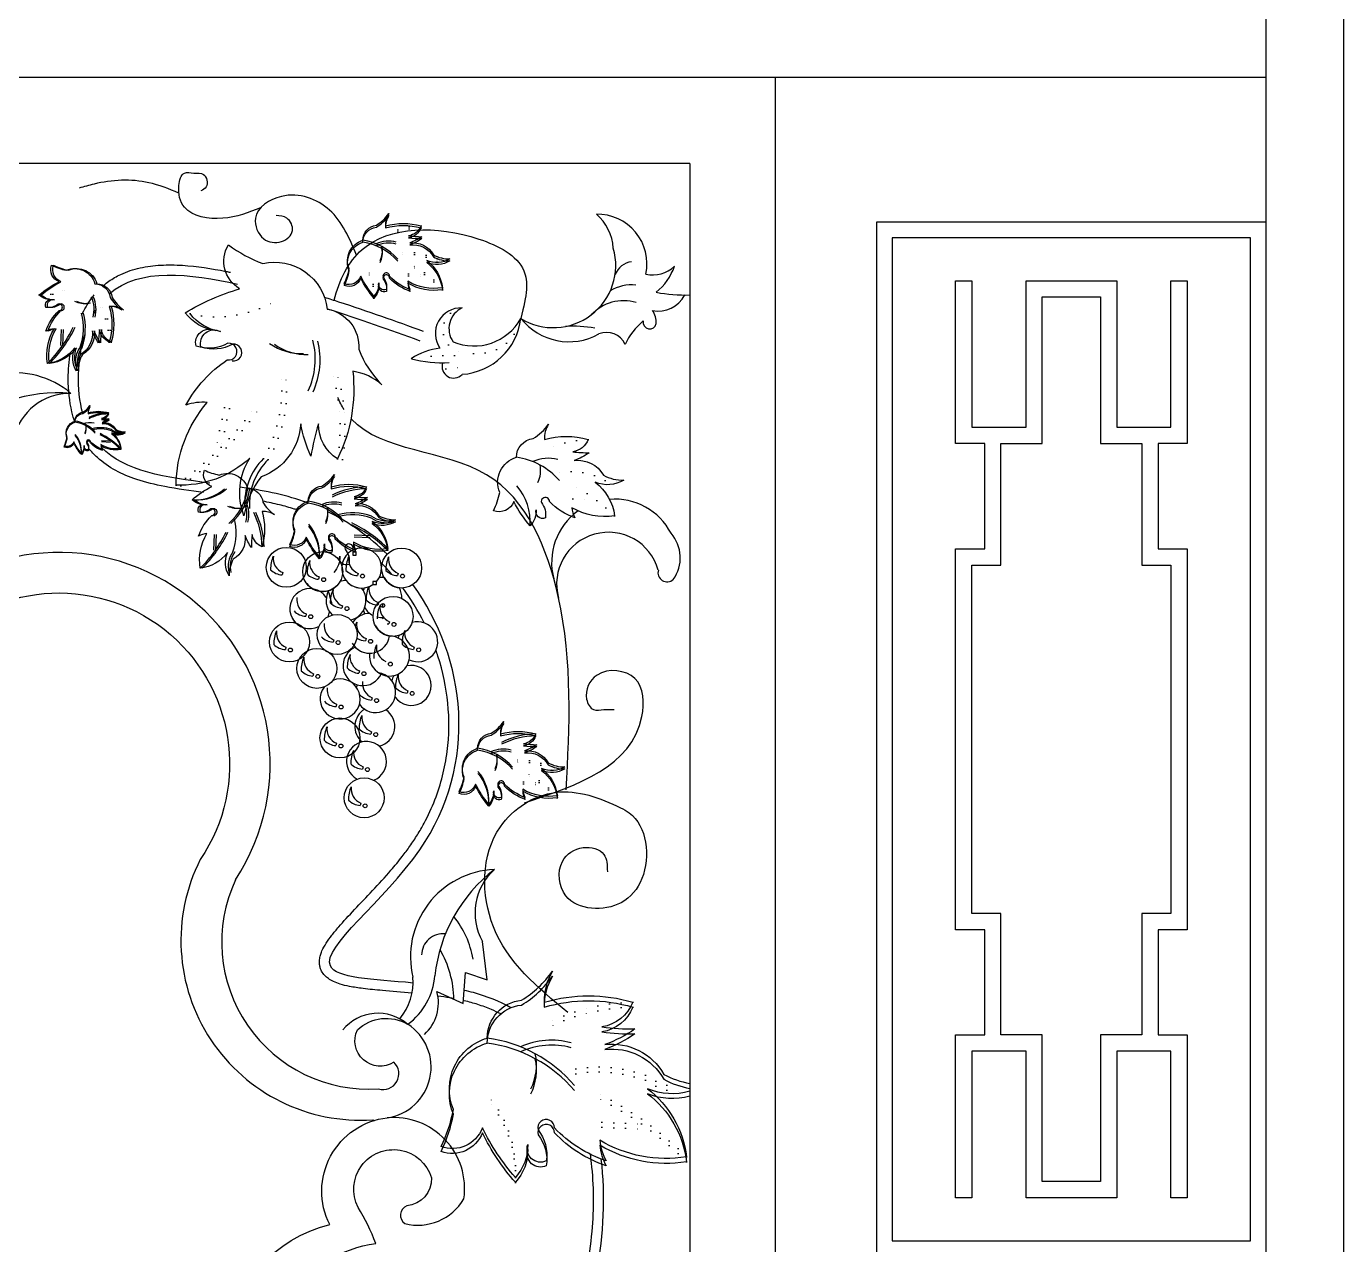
# Model space of a CAD drawing. Extents: x 4107 to 6907, y 781 to 4481.
# Drawn here: x 6058 to 6907, y 2748 to 3532 of the extents above; entities that cross this region are included whole.
import ezdxf

# ---------------------------------------------------------------- set-up
doc = ezdxf.new("R2010")
doc.units = 0
doc.header["$LTSCALE"] = 60
doc.header["$MEASUREMENT"] = 0
doc.linetypes.add('DOT2', pattern=[0.125, 0, -0.125])
for name, color, linetype in [('3', 3, 'CONTINUOUS'), ('4', 4, 'CONTINUOUS'), ('7', 7, 'CONTINUOUS')]:
    doc.layers.add(name, color=color, linetype=linetype)

msp = doc.modelspace()

# ---------------------------------------------------------------- hatches: boundary and pattern name
at = {"layer": '3'}
h = msp.add_hatch(dxfattribs=at)
h.set_pattern_fill('ANGLE', color=256, scale=1.305361, style=0)
h.set_pattern_definition([(180, (7716.121, 2757.573), (4e-15, 9.11795), [6.631235, -2.486713]), (90, (7716.121, 2757.573), (9.11795, -4e-15), [6.631235, -2.486713])])
h.paths.add_polyline_path([(6251.18, 3176.19, 1), (6248.68, 3176.19, 1)])
h = msp.add_hatch(dxfattribs=at)
h.set_pattern_fill('ANGLE', color=256, scale=1.305361, style=0)
h.set_pattern_definition([(180, (7741.15, 2759.867), (4e-15, 9.11795), [6.631235, -2.486713]), (90, (7741.15, 2759.867), (9.11795, -4e-15), [6.631235, -2.486713])])
h.paths.add_polyline_path([(6276.2, 3178.48, 1), (6273.7, 3178.48, 1)])
h = msp.add_hatch(dxfattribs=at)
h.set_pattern_fill('ANGLE', color=256, scale=1.305361, style=0)
h.set_pattern_definition([(180, (7766.895, 2759.867), (4e-15, 9.11795), [6.631235, -2.486713]), (90, (7766.895, 2759.867), (9.11795, -4e-15), [6.631235, -2.486713])])
h.paths.add_polyline_path([(6301.95, 3178.48, 1), (6299.45, 3178.48, 1)])
h = msp.add_hatch(dxfattribs=at)
h.set_pattern_fill('ANGLE', color=256, scale=1.305361, style=0)
h.set_pattern_definition([(180, (7731.119, 2738.926), (4e-15, 9.11795), [6.631235, -2.486713]), (90, (7731.119, 2738.926), (9.11795, -4e-15), [6.631235, -2.486713])])
h.paths.add_polyline_path([(6266.17, 3157.54, 1), (6263.67, 3157.54, 1)])
h = msp.add_hatch(dxfattribs=at)
h.set_pattern_fill('ANGLE', color=256, scale=1.305361, style=0)
h.set_pattern_definition([(180, (7754.172, 2740.92), (4e-15, 9.11795), [6.631235, -2.486713]), (90, (7754.172, 2740.92), (9.11795, -4e-15), [6.631235, -2.486713])])
h.paths.add_polyline_path([(6289.23, 3159.53, 1), (6286.73, 3159.53, 1)])
h = msp.add_hatch(dxfattribs=at)
h.set_pattern_fill('ANGLE', color=256, scale=1.305361, style=0)
h.set_pattern_definition([(180, (7707.795, 2733.724), (4e-15, 9.11795), [6.631235, -2.486713]), (90, (7707.795, 2733.724), (9.11795, -4e-15), [6.631235, -2.486713])])
h.paths.add_polyline_path([(6242.85, 3152.34, 1), (6240.35, 3152.34, 1)])
h = msp.add_hatch(dxfattribs=at)
h.set_pattern_fill('ANGLE', color=256, scale=1.305361, style=0)
h.set_pattern_definition([(180, (7761.378, 2728.7465), (4e-15, 9.11795), [6.631235, -2.486713]), (90, (7761.378, 2728.7465), (9.11795, -4e-15), [6.631235, -2.486713])])
h.paths.add_polyline_path([(6296.43, 3147.36, 1), (6293.93, 3147.36, 1)])
h = msp.add_hatch(dxfattribs=at)
h.set_pattern_fill('ANGLE', color=256, scale=1.305361, style=0)
h.set_pattern_definition([(180, (7694.716, 2712.258), (4e-15, 9.11795), [6.631235, -2.486713]), (90, (7694.716, 2712.258), (9.11795, -4e-15), [6.631235, -2.486713])])
h.paths.add_polyline_path([(6229.77, 3130.87, 1), (6227.27, 3130.87, 1)])
h = msp.add_hatch(dxfattribs=at)
h.set_pattern_fill('ANGLE', color=256, scale=1.305361, style=0)
h.set_pattern_definition([(180, (7725.41, 2717.062), (4e-15, 9.11795), [6.631235, -2.486713]), (90, (7725.41, 2717.062), (9.11795, -4e-15), [6.631235, -2.486713])])
h.paths.add_polyline_path([(6260.46, 3135.68, 1), (6257.96, 3135.68, 1)])
h = msp.add_hatch(dxfattribs=at)
h.set_pattern_fill('ANGLE', color=256, scale=1.305361, style=0)
h.set_pattern_definition([(180, (7746.331, 2717.837), (4e-15, 9.11795), [6.631235, -2.486713]), (90, (7746.331, 2717.837), (9.11795, -4e-15), [6.631235, -2.486713])])
h.paths.add_polyline_path([(6281.39, 3136.45, 1), (6278.89, 3136.45, 1)])
h = msp.add_hatch(dxfattribs=at)
h.set_pattern_fill('ANGLE', color=256, scale=1.305361, style=0)
h.set_pattern_definition([(180, (7777.292, 2712.409), (4e-15, 9.11795), [6.631235, -2.486713]), (90, (7777.292, 2712.409), (9.11795, -4e-15), [6.631235, -2.486713])])
h.paths.add_polyline_path([(6312.35, 3131.02, 1), (6309.85, 3131.02, 1)])
h = msp.add_hatch(dxfattribs=at)
h.set_pattern_fill('ANGLE', color=256, scale=1.305361, style=0)
h.set_pattern_definition([(180, (7759.083, 2703.2065), (4e-15, 9.11795), [6.631235, -2.486713]), (90, (7759.083, 2703.2065), (9.11795, -4e-15), [6.631235, -2.486713])])
h.paths.add_polyline_path([(6294.14, 3121.82, 1), (6291.64, 3121.82, 1)])
h = msp.add_hatch(dxfattribs=at)
h.set_pattern_fill('ANGLE', color=256, scale=1.305361, style=0)
h.set_pattern_definition([(180, (7712.353, 2695.263), (4e-15, 9.11795), [6.631235, -2.486713]), (90, (7712.353, 2695.263), (9.11795, -4e-15), [6.631235, -2.486713])])
h.paths.add_polyline_path([(6247.41, 3113.88, 1), (6244.91, 3113.88, 1)])
h = msp.add_hatch(dxfattribs=at)
h.set_pattern_fill('ANGLE', color=256, scale=1.305361, style=0)
h.set_pattern_definition([(180, (7742.06, 2697.061), (4e-15, 9.11795), [6.631235, -2.486713]), (90, (7742.06, 2697.061), (9.11795, -4e-15), [6.631235, -2.486713])])
h.paths.add_polyline_path([(6277.12, 3115.67, 1), (6274.61, 3115.67, 1)])
h = msp.add_hatch(dxfattribs=at)
h.set_pattern_fill('ANGLE', color=256, scale=1.305361, style=0)
h.set_pattern_definition([(180, (7750.184, 2679.707), (4e-15, 9.11795), [6.631235, -2.486713]), (90, (7750.184, 2679.707), (9.11795, -4e-15), [6.631235, -2.486713])])
h.paths.add_polyline_path([(6285.24, 3098.32, 1), (6282.74, 3098.32, 1)])
h = msp.add_hatch(dxfattribs=at)
h.set_pattern_fill('ANGLE', color=256, scale=1.305361, style=0)
h.set_pattern_definition([(180, (7773.099, 2684.312), (4e-15, 9.11795), [6.631235, -2.486713]), (90, (7773.099, 2684.312), (9.11795, -4e-15), [6.631235, -2.486713])])
h.paths.add_polyline_path([(6308.15, 3102.93, 1), (6305.65, 3102.93, 1)])
h = msp.add_hatch(dxfattribs=at)
h.set_pattern_fill('ANGLE', color=256, scale=1.305361, style=0)
h.set_pattern_definition([(180, (7727.335, 2675.5815), (4e-15, 9.11795), [6.631235, -2.486713]), (90, (7727.335, 2675.5815), (9.11795, -4e-15), [6.631235, -2.486713])])
h.paths.add_polyline_path([(6262.39, 3094.19, 1), (6259.89, 3094.19, 1)])
h = msp.add_hatch(dxfattribs=at)
h.set_pattern_fill('ANGLE', color=256, scale=1.305361, style=0)
h.set_pattern_definition([(180, (7749.662, 2657.849), (4e-15, 9.11795), [6.631235, -2.486713]), (90, (7749.662, 2657.849), (9.11795, -4e-15), [6.631235, -2.486713])])
h.paths.add_polyline_path([(6284.72, 3076.46, 1), (6282.22, 3076.46, 1)])
h = msp.add_hatch(dxfattribs=at)
h.set_pattern_fill('ANGLE', color=256, scale=1.305361, style=0)
h.set_pattern_definition([(180, (7727.223, 2650.49), (4e-15, 9.11795), [6.631235, -2.486713]), (90, (7727.223, 2650.49), (9.11795, -4e-15), [6.631235, -2.486713])])
h.paths.add_polyline_path([(6262.28, 3069.1, 1), (6259.78, 3069.1, 1)])
h = msp.add_hatch(dxfattribs=at)
h.set_pattern_fill('ANGLE', color=256, scale=1.305361, style=0)
h.set_pattern_definition([(180, (7744.305, 2635.32), (4e-15, 9.11795), [6.631235, -2.486713]), (90, (7744.305, 2635.32), (9.11795, -4e-15), [6.631235, -2.486713])])
h.paths.add_polyline_path([(6279.36, 3053.93, 1), (6276.86, 3053.93, 1)])
h = msp.add_hatch(dxfattribs=at)
h.set_pattern_fill('ANGLE', color=256, scale=1.305361, style=0)
h.set_pattern_definition([(180, (7742.818, 2611.954), (4e-15, 9.11795), [6.631235, -2.486713]), (90, (7742.818, 2611.954), (9.11795, -4e-15), [6.631235, -2.486713])])
h.paths.add_polyline_path([(6277.87, 3030.57, 1), (6275.37, 3030.57, 1)])

# ---------------------------------------------------------------- linework, layer by layer
at = {"layer": '3', "linetype": 'DOT2'}
for p, q in [((6304.63, 3372.94), (6314.75, 3372.5)), ((6304.63, 3371.67), (6314.75, 3371.23)), ((6186.17, 3286.93), (6180.75, 3262.18)), ((6189.3, 3286.39), (6183.88, 3261.63)), ((6410.39, 3228.24), (6422.87, 3227.7)), ((6378.58, 3045.93), (6388.71, 3045.49)), ((6378.58, 3044.66), (6388.71, 3044.22)), ((6429.09, 2826.89), (6454.41, 2825.79)), ((6429.09, 2823.71), (6454.41, 2822.61))]:
    msp.add_line(p, q, dxfattribs=at)
at = {"layer": '3'}
for p, q in [((6080.99, 3337.13), (6080.55, 3327)), ((6082.26, 3337.13), (6081.82, 3327)), ((6106.82, 3265.75), (6112.66, 3265.5)), ((6106.82, 3265.02), (6112.66, 3264.77)), ((6179.36, 3205.28), (6178.92, 3195.16)), ((6180.63, 3205.28), (6180.19, 3195.16)), ((6269.55, 3205.01), (6279.68, 3204.57)), ((6269.55, 3203.74), (6279.68, 3203.3)), ((6223.63, 3180.69), (6223.22, 3179.2)), ((6247.08, 3177.95), (6246.67, 3176.46)), ((6272.11, 3180.24), (6271.7, 3178.75)), ((6297.85, 3180.24), (6297.44, 3178.75)), ((6262.08, 3159.3), (6261.67, 3157.81)), ((6285.13, 3161.29), (6284.72, 3159.8)), ((6238.75, 3154.1), (6238.34, 3152.61)), ((6292.33, 3149.12), (6291.93, 3147.63)), ((6225.67, 3132.63), (6225.27, 3131.14)), ((6256.37, 3137.44), (6255.96, 3135.95)), ((6277.29, 3138.21), (6276.88, 3136.72)), ((6308.25, 3132.78), (6307.84, 3131.29)), ((6243.31, 3115.64), (6242.9, 3114.15)), ((6273.02, 3117.44), (6272.61, 3115.95)), ((6304.05, 3104.69), (6303.65, 3103.2)), ((6258.29, 3095.96), (6257.88, 3094.47)), ((6281.14, 3100.08), (6280.73, 3098.59)), ((6258.18, 3070.86), (6257.77, 3069.37)), ((6280.62, 3078.22), (6280.21, 3076.73)), ((6275.26, 3055.69), (6274.85, 3054.2)), ((6273.77, 3032.33), (6273.37, 3030.84)), ((6355.25, 2918.67), (6352.16, 2943.34)), ((6339.81, 2903.25), (6341.35, 2923.3)), ((6341.35, 2923.3), (6355.25, 2918.67)), ((6322.83, 2910.96), (6339.81, 2903.25))]:
    msp.add_line(p, q, dxfattribs=at)
for points in [[(6282.32, 3358.74, -0.062935), (6273.82, 3371.48, -0.413829), (6263.2, 3366.71, 0.069488), (6266.39, 3376.26, -0.446434), (6275.1, 3394.61, -0.384165), (6283.92, 3404.39, 0.105553), (6291.89, 3411.82, 0.150517), (6289.76, 3403.86, -0.143109), (6312.61, 3403.86, -0.263895), (6304.64, 3397.49, 0.03396), (6313.14, 3396.96, -0.062821), (6305.36, 3392.95, -0.303058), (6320.58, 3385.28, 0.130881), (6331.2, 3382.63, -0.237341), (6316.33, 3381.57, -0.201616), (6326.42, 3364.05, -0.176966), (6304.11, 3368.3, 0.109857), (6305.7, 3362.99, -0.120189), (6292.42, 3371.48)], [(6282.32, 3357.47, -0.062935), (6273.82, 3370.21, -0.413829), (6263.2, 3365.43, 0.069488), (6266.39, 3374.99, -0.446434), (6275.1, 3393.34, -0.384165), (6283.92, 3403.12, 0.105553), (6291.89, 3410.55, 0.150517), (6289.76, 3402.59, -0.143109), (6312.61, 3402.59, -0.263895), (6304.64, 3396.22, 0.03396), (6313.14, 3395.69, -0.062821), (6305.36, 3391.68, -0.303058), (6320.58, 3384.01, 0.130881), (6331.2, 3381.36, -0.237341), (6316.33, 3380.3, -0.201616), (6326.42, 3362.78, -0.176966), (6304.11, 3367.03, 0.109857), (6305.7, 3361.72, -0.120189), (6292.42, 3370.21)], [(6160.76, 3347.95, -0.062935), (6195.78, 3363.43, -0.413829), (6188.57, 3391.65, 0.069488), (6210.74, 3379.7, -0.446434), (6252.2, 3350.35, -0.384165), (6272.5, 3324.45, 0.105553), (6287.39, 3301.64, 0.150517), (6268.69, 3310.28, -0.143109), (6258.89, 3254.02, -0.263895), (6246.62, 3276.38, 0.03396), (6241.67, 3255.67, -0.062821), (6235.13, 3276.55, -0.303058), (6209.72, 3242.35, 0.130881), (6198.63, 3217.32, -0.237341), (6202.39, 3254.41, -0.201616), (6154.93, 3237.06, -0.176966), (6174.95, 3290.2, 0.109857), (6161.2, 3288.55, -0.120189), (6187.81, 3317.62)], [(6066.79, 3359.43, -0.062935), (6079.53, 3367.93, -0.413829), (6074.75, 3378.56, 0.069488), (6084.31, 3375.37, -0.446434), (6102.66, 3366.65, -0.384165), (6112.44, 3357.84, 0.105553), (6119.87, 3349.87, 0.150517), (6111.91, 3351.99, -0.143109), (6111.91, 3329.15, -0.263895), (6105.54, 3337.12, 0.03396), (6105.01, 3328.61, -0.062821), (6101, 3336.39, -0.303058), (6093.33, 3321.18, 0.130881), (6090.68, 3310.55, -0.237341), (6089.61, 3325.43, -0.201616), (6072.1, 3315.33, -0.176966), (6076.35, 3337.65, 0.109857), (6071.04, 3336.05, -0.120189), (6079.53, 3349.34)], [(6068.06, 3359.43, -0.062935), (6080.8, 3367.93, -0.413829), (6076.02, 3378.56, 0.069488), (6085.58, 3375.37, -0.446434), (6103.93, 3366.65, -0.384165), (6113.71, 3357.84, 0.105553), (6121.14, 3349.87, 0.150517), (6113.18, 3351.99, -0.143109), (6113.18, 3329.15, -0.263895), (6106.81, 3337.12, 0.03396), (6106.28, 3328.61, -0.062821), (6102.27, 3336.39, -0.303058), (6094.6, 3321.18, 0.130881), (6091.95, 3310.55, -0.237341), (6090.89, 3325.43, -0.201616), (6073.37, 3315.33, -0.176966), (6077.62, 3337.65, 0.109857), (6072.31, 3336.05, -0.120189), (6080.8, 3349.34)], [(6292.42, 3371.48, 1.132636), (6288.17, 3370.95, -0.212415), (6290.29, 3362.99, -0.655701), (6285.51, 3367.24, -0.197167), (6282.32, 3358.74)], [(6292.42, 3370.21, 1.132636), (6288.17, 3369.68, -0.212415), (6290.29, 3361.72, -0.655701), (6285.51, 3365.97, -0.197167), (6282.32, 3357.47)], [(6079.53, 3349.34, 1.132636), (6079, 3353.59, -0.212415), (6071.04, 3351.46, -0.655701), (6075.28, 3356.24, -0.197167), (6066.79, 3359.43)], [(6080.8, 3349.34, 1.132636), (6080.27, 3353.59, -0.212415), (6072.31, 3351.46, -0.655701), (6076.55, 3356.24, -0.197167), (6068.06, 3359.43)], [(6187.81, 3317.62, 1.132636), (6188.32, 3328.32, -0.212415), (6167.8, 3326.5, -0.655701), (6180.31, 3336.46, -0.197167), (6160.76, 3347.95)], [(6190.94, 3317.08, 1.132636), (6191.45, 3327.78, -0.212415), (6170.93, 3325.96, -0.655701), (6183.44, 3335.91, -0.197167), (6163.89, 3347.41)], [(6093.95, 3257.56, -0.062935), (6089.05, 3264.91, -0.413829), (6082.91, 3262.16, 0.069488), (6084.75, 3267.67, -0.446434), (6089.78, 3278.26, -0.384165), (6094.87, 3283.9, 0.105553), (6099.47, 3288.18, 0.150517), (6098.24, 3283.59, -0.143109), (6111.42, 3283.59, -0.263895), (6106.82, 3279.92, 0.03396), (6111.73, 3279.61, -0.062821), (6107.24, 3277.3, -0.303058), (6116.02, 3272.87, 0.130881), (6122.15, 3271.34, -0.237341), (6113.57, 3270.73, -0.201616), (6119.39, 3260.62, -0.176966), (6106.52, 3263.07, 0.109857), (6107.44, 3260.01, -0.120189), (6099.77, 3264.91)], [(6093.95, 3256.83, -0.062935), (6089.05, 3264.18, -0.413829), (6082.91, 3261.42, 0.069488), (6084.75, 3266.93, -0.446434), (6089.78, 3277.52, -0.384165), (6094.87, 3283.16, 0.105553), (6099.47, 3287.45, 0.150517), (6098.24, 3282.86, -0.143109), (6111.42, 3282.86, -0.263895), (6106.82, 3279.18, 0.03396), (6111.73, 3278.88, -0.062821), (6107.24, 3276.56, -0.303058), (6116.02, 3272.14, 0.130881), (6122.15, 3270.61, -0.237341), (6113.57, 3270, -0.201616), (6119.39, 3259.89, -0.176966), (6106.52, 3262.34, 0.109857), (6107.44, 3259.28, -0.120189), (6099.77, 3264.18)], [(6382.89, 3210.73, -0.062935), (6372.41, 3226.44, -0.413829), (6359.32, 3220.55, 0.069488), (6363.25, 3232.33, -0.446434), (6373.99, 3254.95, -0.384165), (6384.86, 3267, 0.105553), (6394.68, 3276.16, 0.150517), (6392.06, 3266.35, -0.143109), (6420.23, 3266.35, -0.263895), (6410.4, 3258.5, 0.03396), (6420.88, 3257.84, -0.062821), (6411.29, 3252.9, -0.303058), (6430.05, 3243.45, 0.130881), (6443.15, 3240.18, -0.237341), (6424.81, 3238.87, -0.201616), (6437.26, 3217.28, -0.176966), (6409.75, 3222.51, 0.109857), (6411.71, 3215.97, -0.120189), (6395.34, 3226.44)], [(6099.77, 3264.91, 1.132636), (6097.32, 3264.61, -0.212415), (6098.55, 3260.01, -0.655701), (6095.79, 3262.46, -0.197167), (6093.95, 3257.56)], [(6099.77, 3264.18, 1.132636), (6097.32, 3263.87, -0.212415), (6098.55, 3259.28, -0.655701), (6095.79, 3261.73, -0.197167), (6093.95, 3256.83)], [(6165.16, 3227.59, -0.062935), (6177.9, 3236.09, -0.413829), (6173.12, 3246.71, 0.069488), (6182.68, 3243.53, -0.446434), (6201.03, 3234.81, -0.384165), (6210.81, 3225.99, 0.105553), (6218.24, 3218.02, 0.150517), (6210.28, 3220.15, -0.143109), (6210.28, 3197.3, -0.263895), (6203.91, 3205.27, 0.03396), (6203.38, 3196.77, -0.062821), (6199.37, 3204.55, -0.303058), (6191.7, 3189.33, 0.130881), (6189.05, 3178.71, -0.237341), (6187.99, 3193.58, -0.201616), (6170.47, 3183.49, -0.176966), (6174.72, 3205.8, 0.109857), (6169.41, 3204.21, -0.120189), (6177.9, 3217.49)], [(6247.25, 3190.81, -0.062935), (6238.75, 3203.55, -0.413829), (6228.12, 3198.77, 0.069488), (6231.31, 3208.33, -0.446434), (6240.03, 3226.68, -0.384165), (6248.85, 3236.46, 0.105553), (6256.82, 3243.89, 0.150517), (6254.69, 3235.93, -0.143109), (6277.54, 3235.93, -0.263895), (6269.57, 3229.56, 0.03396), (6278.07, 3229.03, -0.062821), (6270.29, 3225.02, -0.303058), (6285.51, 3217.35, 0.130881), (6296.13, 3214.69, -0.237341), (6281.26, 3213.63, -0.201616), (6291.35, 3196.12, -0.176966), (6269.04, 3200.36, 0.109857), (6270.63, 3195.06, -0.120189), (6257.35, 3203.55)], [(6247.25, 3189.54, -0.062935), (6238.75, 3202.28, -0.413829), (6228.12, 3197.5, 0.069488), (6231.31, 3207.06, -0.446434), (6240.03, 3225.41, -0.384165), (6248.85, 3235.19, 0.105553), (6256.82, 3242.62, 0.150517), (6254.69, 3234.65, -0.143109), (6277.54, 3234.65, -0.263895), (6269.57, 3228.29, 0.03396), (6278.07, 3227.75, -0.062821), (6270.29, 3223.74, -0.303058), (6285.51, 3216.08, 0.130881), (6296.13, 3213.42, -0.237341), (6281.26, 3212.36, -0.201616), (6291.35, 3194.85, -0.176966), (6269.04, 3199.09, 0.109857), (6270.63, 3193.79, -0.120189), (6257.35, 3202.28)], [(6177.9, 3217.49, 1.132636), (6177.37, 3221.74, -0.212415), (6169.41, 3219.62, -0.655701), (6173.66, 3224.4, -0.197167), (6165.16, 3227.59)], [(6179.17, 3217.49, 1.132636), (6178.64, 3221.74, -0.212415), (6170.68, 3219.62, -0.655701), (6174.93, 3224.4, -0.197167), (6166.43, 3227.59)], [(6395.34, 3226.44, 1.132636), (6390.1, 3225.78, -0.212415), (6392.72, 3215.97, -0.655701), (6386.82, 3221.2, -0.197167), (6382.89, 3210.73)], [(6257.35, 3203.55, 1.132636), (6253.1, 3203.02, -0.212415), (6255.22, 3195.06, -0.655701), (6250.44, 3199.3, -0.197167), (6247.25, 3190.81)], [(6257.35, 3202.28, 1.132636), (6253.1, 3201.75, -0.212415), (6255.22, 3193.79, -0.655701), (6250.44, 3198.03, -0.197167), (6247.25, 3189.54)], [(6268.92, 3196.49, 1.132636), (6263.68, 3195.84, -0.212415), (6266.3, 3186.02, -0.655701), (6260.4, 3191.26, -0.197167), (6256.47, 3180.79)], [(6356.28, 3031.73, -0.062935), (6347.78, 3044.47, -0.413829), (6337.15, 3039.69, 0.069488), (6340.34, 3049.24, -0.446434), (6349.06, 3067.6, -0.384165), (6357.87, 3077.38, 0.105553), (6365.84, 3084.81, 0.150517), (6363.72, 3076.84, -0.143109), (6386.56, 3076.84, -0.263895), (6378.59, 3070.48, 0.03396), (6387.09, 3069.94, -0.062821), (6379.31, 3065.93, -0.303058), (6394.53, 3058.27, 0.130881), (6405.16, 3055.61, -0.237341), (6390.28, 3054.55, -0.201616), (6400.38, 3037.04, -0.176966), (6378.06, 3041.28, 0.109857), (6379.66, 3035.98, -0.120189), (6366.37, 3044.47)], [(6356.28, 3030.46, -0.062935), (6347.78, 3043.2, -0.413829), (6337.15, 3038.42, 0.069488), (6340.34, 3047.97, -0.446434), (6349.06, 3066.33, -0.384165), (6357.87, 3076.1, 0.105553), (6365.84, 3083.53, 0.150517), (6363.72, 3075.57, -0.143109), (6386.56, 3075.57, -0.263895), (6378.59, 3069.2, 0.03396), (6387.09, 3068.67, -0.062821), (6379.31, 3064.66, -0.303058), (6394.53, 3057, 0.130881), (6405.16, 3054.34, -0.237341), (6390.28, 3053.28, -0.201616), (6400.38, 3035.77, -0.176966), (6378.06, 3040.01, 0.109857), (6379.66, 3034.71, -0.120189), (6366.37, 3043.2)], [(6366.37, 3044.47, 1.132636), (6362.12, 3043.94, -0.212415), (6364.25, 3035.98, -0.655701), (6359.47, 3040.22, -0.197167), (6356.28, 3031.73)], [(6366.37, 3043.2, 1.132636), (6362.12, 3042.67, -0.212415), (6364.25, 3034.71, -0.655701), (6359.47, 3038.95, -0.197167), (6356.28, 3030.46)], [(6193.15, 2982.93, 0.570586), (6285.3, 2848.42, 0.80418), (6295.04, 2865.48, -0.750836), (6271.67, 2886.34, -0.334602), (6303.98, 2890, -0.420234)], [(6373.34, 2791.39, -0.062935), (6352.09, 2823.23, -0.413829), (6325.52, 2811.29, 0.069488), (6333.49, 2835.17, -0.446434), (6355.29, 2881.05, -0.384165), (6377.32, 2905.5, 0.105553), (6397.25, 2924.08, 0.150517), (6391.94, 2904.17, -0.143109), (6449.05, 2904.17, -0.263895), (6429.13, 2888.25, 0.03396), (6450.38, 2886.92, -0.062821), (6430.93, 2876.9, -0.303058), (6468.98, 2857.73, 0.083828), (6485.69, 2851.86)], [(6373.34, 2788.21, -0.062935), (6352.09, 2820.05, -0.413829), (6325.52, 2808.11, 0.069488), (6333.49, 2832, -0.446434), (6355.29, 2877.88, -0.384165), (6377.32, 2902.32, 0.105553), (6397.25, 2920.9, 0.150517), (6391.94, 2901, -0.143109), (6449.05, 2901, -0.263895), (6429.13, 2885.07, 0.03396), (6450.38, 2883.75, -0.062821), (6430.93, 2873.72, -0.303058), (6468.98, 2854.55, 0.083828), (6485.69, 2848.68)], [(6485.69, 2846.84, -0.16978), (6458.35, 2848.44, -0.201616), (6483.59, 2804.65, -0.176966), (6427.8, 2815.27, 0.109857), (6431.78, 2802, -0.120189), (6398.58, 2823.23)], [(6485.69, 2843.67, -0.16978), (6458.35, 2845.27, -0.201616), (6483.59, 2801.48, -0.176966), (6427.8, 2812.09, 0.109857), (6431.78, 2798.82, -0.120189), (6398.58, 2820.05)], [(6333.25, 2344.91, 0.473789), (6372.86, 2404.88, 0.330959), (6332.64, 2413.93, 0.600598), (6335.83, 2402.83, -0.397649), (6354.7, 2387.89, -1.069441), (6305.58, 2395.91, 0.01029), (6309.87, 2428.83, -0.453682), (6226.21, 2502.76, -0.036671), (6212.83, 2655.69, -0.409372), (6283.48, 2748.9, 0.049889), (6272.06, 2772.11, -1.088849), (6319.42, 2791.13, -0.397649), (6303.43, 2773.13, 0.600598), (6302.22, 2761.65, 0.330959), (6340.25, 2777.55, 0.48343), (6290.83, 2829.81, 0.48343)], [(6398.58, 2823.23, 1.132636), (6387.95, 2821.9, -0.212415), (6393.26, 2802, -0.655701), (6381.31, 2812.62, -0.197167), (6373.34, 2791.39)], [(6398.58, 2820.05, 1.132636), (6387.95, 2818.73, -0.212415), (6393.26, 2798.82, -0.655701), (6381.31, 2809.44, -0.197167), (6373.34, 2788.21)]]:
    msp.add_lwpolyline(points, format="xyb", dxfattribs=at)
for points in [[(6846.78, 2750.64), (6846.78, 3396.22), (6615.97, 3396.22), (6615.97, 2750.64)], [(6270.84, 3193.91), (6268.67, 3193.91), (6268.67, 3192.02), (6270.84, 3192.02)], [(6283.86, 3174.97), (6281.69, 3174.97), (6281.69, 3173.07), (6283.86, 3173.07)]]:
    msp.add_lwpolyline(points, close=True, dxfattribs=at)
for points in [[(6805.92, 3368.59), (6805.92, 3263.8), (6787.17, 3263.8), (6787.17, 3196.05), (6805.92, 3196.05), (6805.92, 2950.81), (6787.17, 2950.81), (6787.17, 2883.06), (6805.92, 2883.06), (6805.92, 2778.27), (6795.47, 2778.27), (6795.47, 2872.62), (6760.58, 2872.62), (6760.58, 2778.27), (6702.17, 2778.27), (6702.17, 2872.62), (6667.28, 2872.62), (6667.28, 2778.27), (6656.83, 2778.27), (6656.83, 2883.06), (6675.58, 2883.06), (6675.58, 2950.81), (6656.83, 2950.81), (6656.83, 3196.05), (6675.58, 3196.05), (6675.58, 3263.8), (6656.83, 3263.8), (6656.83, 3368.59), (6667.28, 3368.59), (6667.28, 3274.24), (6702.17, 3274.24), (6702.17, 3368.59), (6760.58, 3368.59), (6760.58, 3274.24), (6795.47, 3274.24), (6795.47, 3368.59), (6805.92, 3368.59)], [(6667.28, 3185.6), (6686.02, 3185.6), (6686.02, 3263.8), (6712.61, 3263.8), (6712.61, 3358.15), (6750.14, 3358.15), (6750.14, 3263.8), (6776.73, 3263.8), (6776.73, 3185.6), (6795.47, 3185.6), (6795.47, 2961.25), (6776.73, 2961.25), (6776.73, 2883.06), (6750.14, 2883.06), (6750.14, 2788.71), (6712.61, 2788.71), (6712.61, 2883.06), (6686.02, 2883.06), (6686.02, 2961.25), (6667.28, 2961.25), (6667.28, 3185.6)]]:
    msp.add_lwpolyline(points, dxfattribs=at)
for centre, radius in [((6225.88, 3184.1), 12.87), ((6249.33, 3181.36), 12.87), ((6300.11, 3183.65), 12.87), ((6249.93, 3176.19), 1.25), ((6274.95, 3178.48), 1.25), ((6300.7, 3178.48), 1.25), ((6294.59, 3152.53), 12.87), ((6264.92, 3157.54), 1.25), ((6287.98, 3159.53), 1.25), ((6227.93, 3136.04), 12.87), ((6241.6, 3152.34), 1.25), ((6258.62, 3140.84), 12.87), ((6295.18, 3147.36), 1.25), ((6228.52, 3130.87), 1.25), ((6245.56, 3119.05), 12.87), ((6259.21, 3135.68), 1.25), ((6280.14, 3136.45), 1.25), ((6311.1, 3131.02), 1.25), ((6292.89, 3121.82), 1.25), ((6246.16, 3113.88), 1.25), ((6275.86, 3115.67), 1.25), ((6283.99, 3098.32), 1.25), ((6306.9, 3102.93), 1.25), ((6261.14, 3094.19), 1.25), ((6260.43, 3074.27), 12.87), ((6283.47, 3076.46), 1.25), ((6261.03, 3069.1), 1.25), ((6278.11, 3053.93), 1.25), ((6276.03, 3035.74), 12.87), ((6276.62, 3030.57), 1.25)]:
    msp.add_circle(centre, radius, dxfattribs=at)
for centre, radius, start, end in [((6426.1, 3379.45), 31.98, 348.12514, 91.05702), ((6405, 3387.53), 31.49, 3.8272, 49.35408), ((6270.19, 3358.78), 36.17, 40.78036, 82.19475), ((6270.19, 3357.5), 36.17, 40.78036, 82.19475), ((6291.62, 3374.76), 19.31, 74.75896, 114.40185), ((6291.62, 3373.49), 19.31, 74.75896, 114.40185), ((6273.6, 3387.67), 14.16, 334.27334, 11.78059), ((6273.6, 3386.4), 14.16, 334.27334, 11.78059), ((6397.92, 3378.47), 40.08, 238.27383, 16.17512), ((6449.92, 3367.79), 13.19, 97.40907, 159.91208), ((6461.77, 3393.2), 20.79, 257.85167, 312.62614), ((6439.26, 3391.05), 38.88, 309.71832, 340.2375), ((6448.42, 3339.07), 26.89, 84.81504, 121.16657), ((6465.36, 3368.29), 19.25, 258.69129, 332.54647), ((6482.45, 3457.54), 98.13, 259.2266, 271.893), ((6095.72, 3368.16), 14.16, 244.27334, 281.78059), ((6096.99, 3368.16), 14.16, 244.27334, 281.78059), ((6082.81, 3350.13), 19.31, 344.75896, 24.40185), ((6084.08, 3350.13), 19.31, 344.75896, 24.40185), ((6338.35, 3334.58), 16.52, 87.44118, 215.02534), ((6345.41, 3337.69), 14.8, 115.2567, 214.57422), ((6443.17, 3327.17), 28.58, 73.6356, 137.29279), ((6059.43, 3338.09), 35.8, 340.08946, 15.43907), ((6060.7, 3338.09), 35.8, 340.08946, 15.43907), ((6346.64, 3361.12), 34.54, 247.14223, 331.00523), ((6336.29, 3349.08), 40.83, 273.93811, 353.39409), ((6407.9, 3368.8), 39.5, 218.17995, 299.22477), ((6483.77, 3308.74), 44.05, 129.55976, 154.62823), ((6459.91, 3341.86), 4.28, 168.70236, 348.70235), ((6450.29, 3341.45), 13.82, 358.26271, 35.17094), ((6011.65, 3375.86), 85.54, 314.95813, 334.22675), ((6012.93, 3375.86), 85.54, 314.95813, 334.22675), ((6410.58, 3259.1), 80.2, 79.97989, 93.50396), ((6432.22, 3322.57), 12.78, 23.25257, 113.1887), ((6106.2, 3316.49), 16.14, 144.33503, 193.65884), ((6107.47, 3316.49), 16.14, 144.33503, 193.65884), ((6235.75, 3357.04), 35.4, 234.39673, 271.90398), ((6238.87, 3356.5), 35.4, 234.39673, 271.90398), ((6196.23, 3318.18), 48.28, 334.88235, 14.52524), ((6199.36, 3317.63), 48.28, 334.88235, 14.52524), ((6328.5, 3286.23), 39.05, 95.3993, 124.52583), ((6326.51, 3394.28), 78.5, 255.13767, 273.06317), ((6050.8, 3253.1), 56.28, 49.7929, 151.04663), ((6333.6, 3313.41), 7.48, 161.61395, 317.26925), ((6078.79, 3196.03), 100.39, 85.23609, 131.21308), ((6086.7, 3258.57), 37.51, 89.35373, 166.74516), ((6111.67, 3255.01), 28.58, 90.49178, 117.01345), ((6111.67, 3254.28), 28.58, 90.49178, 117.01345), ((6086.95, 3257.58), 20.87, 40.78036, 82.19475), ((6086.95, 3256.85), 20.87, 40.78036, 82.19475), ((6099.31, 3266.07), 11.14, 74.75896, 114.40185), ((6088.91, 3274.25), 8.17, 334.27334, 11.78059), ((6088.91, 3273.52), 8.17, 334.27334, 11.78059), ((6106.26, 3253.32), 20.65, 70.08946, 105.43907), ((6076.77, 3258.59), 17.21, 356.58604, 40.15478), ((6076.77, 3257.85), 17.21, 356.58604, 40.15478), ((6106.26, 3252.58), 20.65, 70.08946, 105.43907), ((6084.47, 3225.75), 49.35, 44.95813, 64.22675), ((6084.47, 3225.02), 49.35, 44.95813, 64.22675), ((6118.72, 3280.3), 9.31, 234.33503, 283.65884), ((6118.72, 3279.57), 9.31, 234.33503, 283.65884), ((6239.42, 3225.28), 40.36, 134.45843, 183.78223), ((6242.55, 3224.74), 40.36, 134.45843, 183.78223), ((6367.94, 3210.77), 44.59, 40.78036, 82.19475), ((6394.36, 3230.48), 23.81, 74.75896, 114.40185), ((6372.13, 3246.39), 17.46, 334.27334, 11.78059), ((6166.94, 3257.37), 29.84, 266.58604, 310.15478), ((6168.21, 3257.37), 29.84, 266.58604, 310.15478), ((6165.19, 3239.72), 36.17, 310.78036, 352.19475), ((6166.47, 3239.72), 36.17, 310.78036, 352.19475), ((6277.96, 3186.39), 49.53, 90.49178, 117.01345), ((6277.96, 3185.12), 49.53, 90.49178, 117.01345), ((6346.18, 3212.92), 36.78, 356.58604, 40.15478), ((6194.09, 3236.32), 14.16, 244.27334, 281.78059), ((6195.36, 3236.32), 14.16, 244.27334, 281.78059), ((6181.18, 3218.29), 19.31, 344.75896, 24.40185), ((6182.45, 3218.29), 19.31, 344.75896, 24.40185), ((6235.12, 3190.84), 36.17, 40.78036, 82.19475), ((6235.12, 3189.57), 36.17, 40.78036, 82.19475), ((6256.55, 3206.83), 19.31, 74.75896, 114.40185), ((6256.55, 3205.56), 19.31, 74.75896, 114.40185), ((6437.43, 3187.25), 40.73, 27.44692, 94.80839), ((6157.8, 3206.25), 35.8, 340.08946, 15.43907), ((6160.75, 3196.88), 49.53, 0.49178, 27.01345), ((6162.02, 3196.88), 49.53, 0.49178, 27.01345), ((6238.52, 3219.73), 14.16, 334.27334, 11.78059), ((6238.52, 3218.46), 14.16, 334.27334, 11.78059), ((6268.59, 3183.45), 35.8, 70.08946, 105.43907), ((6268.59, 3182.18), 35.8, 70.08946, 105.43907), ((6290.19, 3230.22), 16.14, 234.33503, 283.65884), ((6290.19, 3228.95), 16.14, 234.33503, 283.65884), ((6437.43, 3187.25), 40.73, 125.51638, 195.10431), ((6110.03, 3244.02), 85.54, 314.95813, 334.22675), ((6111.3, 3244.02), 85.54, 314.95813, 334.22675), ((6217.47, 3192.59), 29.84, 356.58604, 40.15478), ((6217.47, 3191.32), 29.84, 356.58604, 40.15478), ((6230.82, 3135.67), 85.54, 44.95813, 64.22675), ((6230.82, 3134.4), 85.54, 44.95813, 64.22675), ((6433.29, 3173.29), 33.36, 15.67184, 195.5589), ((6455.7, 3190.26), 23.83, 324.32535, 41.40584), ((6079.41, 3057.62), 136.07, 326.70948, 136.70958), ((6204.57, 3184.64), 16.14, 144.33503, 193.65884), ((6205.85, 3184.64), 16.14, 144.33503, 193.65884), ((6235.97, 3182.99), 20.22, 155.86046, 181.15246), ((6227.46, 3189.95), 10.02, 172.48131, 247.53341), ((6274.36, 3183.65), 12.87, 317.58311, 304.72423), ((6284.45, 3182.55), 20.22, 155.86046, 181.15246), ((6275.93, 3189.5), 10.02, 172.48131, 247.53341), ((6310.19, 3182.55), 20.22, 155.86046, 181.15246), ((6301.68, 3189.5), 10.02, 172.48131, 247.53341), ((6223.98, 3190.79), 11.62, 224.93429, 266.22254), ((6259.42, 3180.25), 20.22, 155.86046, 181.15246), ((6250.91, 3187.21), 10.02, 172.48131, 247.53341), ((6272.46, 3190.35), 11.62, 224.93429, 266.22254), ((6298.21, 3190.35), 11.62, 224.93429, 266.22254), ((6471.03, 3180.63), 5.86, 163.48443, 313.35766), ((6249.33, 3181.36), 12.87, 216.50984, 317.87578), ((6247.44, 3188.05), 11.62, 224.93429, 266.22254), ((6264.33, 3162.71), 12.87, 90, 107.16743), ((6274.36, 3183.65), 12.87, 218.81146, 277.75222), ((6287.38, 3164.7), 12.87, 83.68261, 97.75222), ((6300.11, 3183.65), 12.87, 208.55301, 263.68261), ((6241.01, 3157.51), 12.87, 34.41431, 296.945), ((6242.58, 3163.36), 10.02, 172.48131, 247.53341), ((6264.33, 3162.71), 12.87, 150.45549, 226.73177), ((6274.42, 3161.6), 20.22, 155.86046, 181.15246), ((6265.9, 3168.56), 10.02, 172.48131, 247.53341), ((6264.33, 3162.71), 12.87, 283.99671, 38.81146), ((6287.38, 3164.7), 12.87, 151.24674, 158.93563), ((6297.47, 3163.6), 20.22, 155.86046, 181.15246), ((6288.96, 3170.55), 10.02, 172.48131, 247.53341), ((6287.38, 3164.7), 12.87, 357.29432, 28.55301), ((6239.11, 3164.21), 11.62, 224.93429, 266.22254), ((6241.01, 3157.51), 12.87, 336.23834, 350.7301), ((6262.43, 3169.41), 11.62, 224.93429, 266.22254), ((6287.38, 3164.7), 12.87, 210.94914, 243.95389), ((6287.38, 3164.7), 12.87, 210.94914, 243.95389), ((6285.49, 3171.4), 11.62, 224.93429, 266.22254), ((6304.68, 3151.43), 20.22, 155.86046, 181.15246), ((6296.16, 3158.38), 10.02, 172.48131, 247.53341), ((6241.01, 3157.51), 12.87, 208.55301, 263.68261), ((6260.19, 3146.7), 10.02, 172.48131, 247.53341), ((6279.54, 3141.62), 12.87, 90, 146.53075), ((6289.63, 3140.52), 20.22, 155.86046, 163.29757), ((6281.12, 3147.47), 10.02, 172.48131, 247.53341), ((6287.38, 3164.7), 12.87, 256.94481, 275.14762), ((6279.54, 3141.62), 12.87, 47.05541, 52.47685), ((6292.69, 3159.23), 11.62, 260.93065, 266.22254), ((6310.5, 3136.19), 12.87, 244.39501, 106.60928), ((6238.01, 3134.94), 20.22, 155.86046, 181.15246), ((6229.5, 3141.89), 10.02, 172.48131, 247.53341), ((6256.72, 3147.54), 11.62, 224.93429, 266.22254), ((6279.54, 3141.62), 12.87, 217.71289, 352.15308), ((6277.65, 3148.32), 11.62, 236.86465, 266.22254), ((6292.29, 3126.99), 12.87, 172.1499, 90), ((6294.59, 3152.53), 12.87, 208.55301, 263.68261), ((6310.5, 3136.19), 12.87, 161.88979, 169.22957), ((6320.59, 3135.09), 20.22, 155.86046, 181.15246), ((6312.08, 3142.04), 10.02, 172.48131, 247.53341), ((6226.03, 3142.74), 11.62, 224.93429, 266.22254), ((6275.27, 3120.84), 12.87, 112.90991, 336.9888), ((6279.54, 3141.62), 12.87, 209.67986, 270), ((6302.38, 3125.89), 20.22, 155.86046, 181.15246), ((6293.87, 3132.84), 10.02, 172.48131, 247.53341), ((6275.27, 3120.84), 12.87, 43.85658, 45.85654), ((6308.61, 3142.89), 11.62, 224.93429, 266.22254), ((6255.65, 3117.94), 20.22, 155.86046, 181.15246), ((6247.14, 3124.9), 10.02, 172.48131, 247.53341), ((6285.36, 3119.74), 20.22, 155.86046, 181.15246), ((6276.85, 3126.7), 10.02, 172.48131, 247.53341), ((6243.67, 3125.74), 11.62, 224.93429, 266.22254), ((6273.37, 3127.54), 11.62, 224.93429, 266.22254), ((6283.39, 3103.49), 12.87, 215.83388, 81.82965), ((6306.31, 3108.09), 12.87, 150.53963, 166.57329), ((6306.31, 3108.09), 12.87, 216.15512, 102.59508), ((6316.4, 3106.99), 20.22, 155.86046, 181.15246), ((6307.88, 3113.95), 10.02, 172.48131, 247.53341), ((6260.55, 3099.36), 12.87, 143.38619, 111.17304), ((6262.12, 3105.22), 10.02, 172.48131, 247.53341), ((6283.39, 3103.49), 12.87, 156.9888, 164.63543), ((6284.97, 3109.34), 10.02, 172.48131, 247.53341), ((6304.41, 3114.79), 11.62, 224.93429, 266.22254), ((6258.65, 3106.06), 11.62, 224.93429, 266.22254), ((6281.5, 3110.19), 11.62, 224.93429, 266.22254), ((6282.87, 3081.63), 12.87, 120.50374, 230.71275), ((6292.96, 3080.53), 20.22, 155.86046, 181.15246), ((6284.45, 3087.48), 10.02, 172.48131, 247.53341), ((6282.87, 3081.63), 12.87, 282.53485, 56.76065), ((6270.52, 3073.17), 20.22, 155.86046, 181.15246), ((6262.01, 3080.12), 10.02, 172.48131, 247.53341), ((6280.98, 3088.33), 11.62, 224.93429, 266.22254), ((6258.54, 3080.97), 11.62, 224.93429, 266.22254), ((6277.51, 3059.1), 12.87, 290.9331, 241.78615), ((6386.99, 3027.31), 49.53, 90.49178, 117.01345), ((6386.99, 3026.04), 49.53, 90.49178, 117.01345), ((6287.6, 3058), 20.22, 155.86046, 181.15246), ((6279.09, 3064.96), 10.02, 172.48131, 247.53341), ((6344.15, 3031.76), 36.17, 40.78036, 82.19475), ((6344.15, 3030.49), 36.17, 40.78036, 82.19475), ((6365.58, 3047.75), 19.31, 74.75896, 114.40185), ((6365.58, 3046.48), 19.31, 74.75896, 114.40185), ((6347.55, 3060.65), 14.16, 334.27334, 11.78059), ((6347.55, 3059.38), 14.16, 334.27334, 11.78059), ((6275.62, 3065.8), 11.62, 224.93429, 266.22254), ((6326.49, 3033.51), 29.84, 356.58604, 40.15478), ((6326.49, 3032.24), 29.84, 356.58604, 40.15478), ((6286.12, 3034.63), 20.22, 155.86046, 181.15246), ((6277.6, 3041.59), 10.02, 172.48131, 247.53341), ((6274.13, 3042.43), 11.62, 224.93429, 266.22254), ((6362.11, 2933.37), 56.28, 92.27149, 193.52522), ((6421.29, 2910.19), 100.39, 127.71468, 173.69168), ((6384.9, 2961.66), 37.51, 131.83232, 209.22375), ((6287.34, 2921.85), 59.63, 9.70655, 38.91363), ((6326.8, 2934.32), 13.86, 83.66478, 178.92801), ((6266.89, 2904.52), 66.96, 1.23286, 30.05232), ((6270.31, 2917.24), 37.2, 320.29326, 4.57497), ((6278.55, 2924.68), 43.1, 306.34147, 355.39574), ((6296.82, 2903.66), 27.01, 311.65871, 15.66932), ((6284.95, 2867.77), 29.27, 49.43718, 140.61229), ((6286.27, 2862.35), 32.86, 277.98115, 57.1609), ((6343.01, 2791.47), 90.43, 40.78036, 82.19475), ((6343.01, 2788.29), 90.43, 40.78036, 82.19475), ((6396.59, 2831.43), 48.28, 74.75896, 114.40185), ((6396.59, 2828.26), 48.28, 74.75896, 114.40185), ((6351.52, 2863.7), 35.4, 334.27334, 11.78059), ((6351.52, 2860.52), 35.4, 334.27334, 11.78059)]:
    msp.add_arc(centre, radius, start, end, dxfattribs=at)
at = {"layer": '3', "linetype": 'DOT2'}
for centre, radius, start, end in [((6313.03, 3354.33), 49.53, 90.49178, 117.01345), ((6313.03, 3353.06), 49.53, 90.49178, 117.01345), ((6303.66, 3351.38), 35.8, 70.08946, 105.43907), ((6303.66, 3350.11), 35.8, 70.08946, 105.43907), ((6325.27, 3398.16), 16.14, 234.33503, 283.65884), ((6252.54, 3360.52), 29.84, 356.58604, 40.15478), ((6252.54, 3359.25), 29.84, 356.58604, 40.15478), ((6265.89, 3303.61), 85.54, 44.95813, 64.22675), ((6265.89, 3302.34), 85.54, 44.95813, 64.22675), ((6325.27, 3396.88), 16.14, 234.33503, 283.65884), ((6068.57, 3389.21), 29.84, 266.58604, 310.15478), ((6069.84, 3389.21), 29.84, 266.58604, 310.15478), ((6062.37, 3328.72), 49.53, 0.49178, 27.01345), ((6063.65, 3328.72), 49.53, 0.49178, 27.01345), ((6181.04, 3420), 74.59, 256.70943, 300.27817), ((6341.15, 3336.94), 14.43, 101.173, 258.44958), ((6349.19, 3349.87), 28.2, 264.41721, 348.76458), ((6330.87, 3173.07), 147.38, 88.68021, 99.5713), ((6136.72, 3274.21), 123.83, 350.61517, 17.13684), ((6139.85, 3273.66), 123.83, 350.61517, 17.13684), ((6329.89, 3330.53), 18.75, 265.70632, 307.32848), ((6133.48, 3298.55), 89.49, 330.21286, 5.56247), ((6136.61, 3298), 89.49, 330.21286, 5.56247), ((6032.01, 3412.07), 213.86, 305.08152, 324.35014), ((6035.14, 3411.53), 213.86, 305.08152, 324.35014), ((6420.75, 3205.29), 61.06, 90.49178, 117.01345), ((6409.2, 3201.66), 44.13, 70.08946, 105.43907), ((6435.83, 3259.32), 19.9, 234.33503, 283.65884), ((6362.63, 3142.76), 105.45, 44.95813, 64.22675), ((6377.62, 3024.37), 35.8, 70.08946, 105.43907), ((6377.62, 3023.1), 35.8, 70.08946, 105.43907), ((6339.84, 2976.59), 85.54, 44.95813, 64.22675), ((6399.22, 3071.14), 16.14, 234.33503, 283.65884), ((6399.22, 3069.87), 16.14, 234.33503, 283.65884), ((6339.84, 2975.32), 85.54, 44.95813, 64.22675), ((6450.11, 2780.34), 123.83, 90.49178, 117.01345), ((6450.11, 2777.17), 123.83, 90.49178, 117.01345), ((6426.69, 2772.98), 89.49, 70.08946, 105.43907), ((6426.69, 2769.81), 89.49, 70.08946, 105.43907), ((6480.7, 2889.92), 40.36, 234.33503, 277.10312), ((6480.7, 2886.74), 40.36, 234.33503, 277.10312), ((6298.88, 2795.83), 74.59, 356.58604, 40.15478), ((6332.25, 2653.54), 213.86, 44.95813, 64.22675), ((6332.25, 2650.37), 213.86, 44.95813, 64.22675), ((6298.88, 2792.65), 74.59, 356.58604, 40.15478)]:
    msp.add_arc(centre, radius, start, end, dxfattribs=at)
at = {"layer": '3'}
for points, knots in [([(6107.75, 3365.23), (6107.87, 3365.32), (6107.98, 3365.42), (6109.23, 3366.49), (6110.4, 3367.4), (6114.03, 3369.96), (6116.58, 3371.42), (6123.21, 3374.52), (6127.41, 3375.88), (6136.08, 3377.81), (6140.55, 3378.37), (6149.69, 3378.87), (6154.34, 3378.81), (6168.31, 3377.94), (6177.75, 3376.47), (6187.99, 3374.43), (6188.95, 3374.23), (6189.9, 3374.03)], [1938.074905, 1938.074905, 1938.074905, 1938.074905, 1938.389663, 1938.389663, 1941.564862, 1941.564862, 1947.915259, 1947.915259, 1957.447694, 1957.447694, 1966.980129, 1966.980129, 1976.512564, 1976.512564, 1995.273062, 1995.273062, 1997.207565, 1997.207565, 1997.207565, 1997.207565]), ([(6094.02, 3346.34), (6095.8, 3350.11), (6097.86, 3353.68), (6100.86, 3357.8), (6101.51, 3358.64), (6102.18, 3359.46)], [1921.905471, 1921.905471, 1921.905471, 1921.905471, 1930.268978, 1930.268978, 1932.462427, 1932.462427, 1932.462427, 1932.462427]), ([(6250.41, 3357.99), (6253.48, 3357.04), (6256.51, 3356.07), (6278.43, 3348.99), (6296.24, 3342.56), (6313.98, 3336.16), (6314, 3336.15), (6314.01, 3336.14)], [2041.571065, 2041.571065, 2041.571065, 2041.571065, 2048.860235, 2048.860235, 2094.678447, 2094.678447, 2094.720329, 2094.720329, 2094.720329, 2094.720329]), ([(6089.74, 3277.51), (6089.02, 3279.65), (6088.39, 3281.86), (6086.25, 3290.93), (6085.48, 3298.22), (6085.49, 3311.17), (6085.93, 3316.78), (6086.82, 3322.3)], [1875.664343, 1875.664343, 1875.664343, 1875.664343, 1880.406725, 1880.406725, 1894.728112, 1894.728112, 1905.480472, 1905.480472, 1905.480472, 1905.480472]), ([(6172.59, 3232.28), (6164.07, 3233.37), (6155.69, 3234.53), (6141.38, 3237.31), (6135.31, 3238.78), (6124.81, 3242.27), (6120.29, 3244.14), (6111.78, 3248.74), (6107.81, 3251.47), (6102.22, 3256.59), (6100.32, 3258.62), (6098.59, 3260.82)], [1801.461846, 1801.461846, 1801.461846, 1801.461846, 1819.060226, 1819.060226, 1832.817902, 1832.817902, 1844.116444, 1844.116444, 1855.414986, 1855.414986, 1861.819687, 1861.819687, 1861.819687, 1861.819687]), ([(6240.03, 3225.41), (6239.02, 3225.79), (6224.99, 3230.9), (6209.94, 3233.74), (6196.06, 3235.76)], [1755.829546, 1755.829546, 1755.829546, 1755.829546, 1758.022024, 1786.073735, 1786.073735, 1786.073735, 1786.073735]), ([(6233.28, 3220.89), (6232.51, 3221.15), (6231.73, 3221.4), (6227.84, 3222.63), (6224.67, 3223.52), (6217.92, 3225.2), (6214.33, 3225.99), (6210.71, 3226.69)], [1759.17582, 1759.17582, 1759.17582, 1759.17582, 1760.90381, 1760.90381, 1767.789422, 1767.789422, 1775.350946, 1775.350946, 1775.350946, 1775.350946]), ([(6307.51, 2916.52), (6281.38, 2918.96), (6222.35, 2920.35), (6355.04, 3017.27), (6341.86, 3125.26), (6307.36, 3173.02)], [1456.763321, 1456.763321, 1456.763321, 1456.763321, 1504.675975, 1576.940999, 1696.956028, 1696.956028, 1696.956028, 1696.956028]), ([(6306.81, 2910.03), (6300.26, 2910.64), (6293.82, 2911.14), (6283.38, 2912.06), (6279.2, 2912.46), (6272.19, 2913.35), (6269.25, 2913.79), (6264.41, 2914.76), (6262.42, 2915.24), (6259.02, 2916.3), (6257.58, 2916.84), (6255.08, 2918.02), (6254, 2918.63), (6252.13, 2919.96), (6251.32, 2920.65), (6249.84, 2922.25), (6249.17, 2923.17), (6248.28, 2924.86), (6247.99, 2925.56), (6247.55, 2926.97), (6247.4, 2927.69), (6247.18, 2929.47), (6247.19, 2930.52), (6247.4, 2932.53), (6247.6, 2933.49), (6248.13, 2935.36), (6248.47, 2936.26), (6249.59, 2938.87), (6250.52, 2940.54), (6252.66, 2943.89), (6253.88, 2945.59), (6256.57, 2949.05), (6258.05, 2950.82), (6262.69, 2956.17), (6266.15, 2959.89), (6273.53, 2967.69), (6277.45, 2971.77), (6285.38, 2980.24), (6289.38, 2984.63), (6295.75, 2992.03), (6298.18, 2994.98), (6302.23, 3000.17), (6303.89, 3002.39), (6307.17, 3007.04), (6308.78, 3009.47), (6311.81, 3014.38), (6313.24, 3016.85), (6317.25, 3024.33), (6319.57, 3029.38), (6325.5, 3044.67), (6328.09, 3055.06), (6330.79, 3075.9), (6330.89, 3086.35), (6328.84, 3106.96), (6326.69, 3117.12), (6323.09, 3128.24), (6322.66, 3129.53), (6322.2, 3130.82)], [1456.820097, 1456.820097, 1456.820097, 1456.820097, 1468.959156, 1468.959156, 1477.755586, 1477.755586, 1484.772684, 1484.772684, 1490.206569, 1490.206569, 1494.609216, 1494.609216, 1498.196417, 1498.196417, 1501.117855, 1501.117855, 1504.039293, 1504.039293, 1505.90001, 1505.90001, 1507.760726, 1507.760726, 1510.557801, 1510.557801, 1513.354876, 1513.354876, 1516.151951, 1516.151951, 1521.586291, 1521.586291, 1527.020631, 1527.020631, 1532.454971, 1532.454971, 1542.984045, 1542.984045, 1553.513118, 1553.513118, 1564.042191, 1564.042191, 1570.859994, 1570.859994, 1575.903219, 1575.903219, 1581.367734, 1581.367734, 1586.832248, 1586.832248, 1597.761277, 1597.761277, 1619.619335, 1619.619335, 1641.477392, 1641.477392, 1663.33545, 1663.33545, 1666.227217, 1666.227217, 1666.227217, 1666.227217]), ([(6370.53, 2900.61), (6363.23, 2904.63), (6353.43, 2908.61), (6342.45, 2911.31), (6340.47, 2911.76)], [1415.552038, 1415.552038, 1415.552038, 1415.552038, 1432.906063, 1436.673594, 1436.673594, 1436.673594, 1436.673594]), ([(6333.82, 2906.47), (6332.95, 2906.63), (6332.08, 2906.79), (6328.66, 2907.39), (6326.07, 2907.79), (6323.46, 2908.15)], [1440.067304, 1440.067304, 1440.067304, 1440.067304, 1441.729846, 1441.729846, 1446.577465, 1446.577465, 1446.577465, 1446.577465]), ([(6364.02, 2896.66), (6362.08, 2897.63), (6360.09, 2898.54), (6355.18, 2900.61), (6352.2, 2901.7), (6346.31, 2903.57), (6343.43, 2904.36), (6340.28, 2905.1), (6340.12, 2905.14), (6339.96, 2905.18)], [1418.353431, 1418.353431, 1418.353431, 1418.353431, 1423.096246, 1423.096246, 1429.754097, 1429.754097, 1435.741971, 1435.741971, 1436.060411, 1436.060411, 1436.060411, 1436.060411]), ([(6419.29, 2731.41), (6420.86, 2739.72), (6422.03, 2748.15), (6424.07, 2771.43), (6424, 2786.29), (6422.18, 2802.45), (6421.93, 2804.35), (6421.66, 2806.23)], [1283.658675, 1283.658675, 1283.658675, 1283.658675, 1300.618128, 1300.618128, 1330.464558, 1330.464558, 1334.453523, 1334.453523, 1334.453523, 1334.453523])]:
    msp.add_open_spline(points, degree=3, knots=knots, dxfattribs=at)
for points in [[(6111.9, 3360.18), (6131.24, 3377.24), (6164.12, 3373.19), (6194.55, 3366.34)], [(6252.17, 3350.6), (6272.96, 3344.02), (6292.38, 3337.01), (6311.8, 3330.01)], [(6101.94, 3347.5), (6102.41, 3348.34), (6102.9, 3349.16), (6103.39, 3349.96)], [(6094.84, 3283.16), (6090.62, 3298.57), (6091.14, 3317.84), (6096.28, 3334.16)], [(6176.71, 3238.33), (6148.22, 3241.96), (6121.97, 3245.62), (6106.62, 3261.53)], [(6290.74, 3192.48), (6279.57, 3203.57), (6266.73, 3212.92), (6252.61, 3219.93)], [(6276.91, 3196.27), (6276.46, 3196.64), (6276.02, 3197.01), (6275.57, 3197.37)], [(6293.88, 3179.56), (6291.58, 3182.22), (6289.19, 3184.8), (6286.71, 3187.29)], [(6288.23, 3177.55), (6288.24, 3177.9), (6288.25, 3178.25), (6288.27, 3178.6)], [(6255.39, 3160.17), (6254.58, 3163.13), (6253.8, 3166.08), (6253.05, 3169.03)], [(6314.73, 3148.35), (6310.77, 3156.22), (6306.14, 3163.75), (6300.9, 3170.8)], [(6276.29, 3154.07), (6276.1, 3154.95), (6275.91, 3155.83), (6275.72, 3156.7)], [(6288.09, 3158.29), (6288.08, 3159.12), (6288.07, 3159.95), (6288.06, 3160.78)], [(6288.31, 3151.04), (6288.3, 3151.32), (6288.29, 3151.59), (6288.28, 3151.86)], [(6425.78, 2730.62), (6430.29, 2754.65), (6431.54, 2779.62), (6428.66, 2803.14)]]:
    msp.add_open_spline(points, degree=3, dxfattribs=at)
at = {"layer": '4'}
msp.add_lwpolyline([(5506.67, 4480.52), (6906.67, 4480.52), (6906.67, 780.51), (6483.47, 780.51)], dxfattribs=at)
at = {"layer": '4', "linetype": 'BYBLOCK'}
for points in [[(5802.01, 3338.18, 0.403981), (5814.5, 3284.15, 0.192756), (5918.98, 3241.89, 0.12332), (5906.22, 3172.1, 0.721825), (5997.77, 3131.29, -0.932499), (6170.51, 2996.03, 0.581899), (6281.48, 2828.48, 0.009104), (6282.61, 2828.09)], [(6333.26, 2344.83, -0.555852), (6286.64, 2411.18, -0.381317), (6207.77, 2468.78, -0.046784), (6188.77, 2685.95, -0.323479), (6253.8, 2760.97, -0.520055), (6290.83, 2829.81)]]:
    msp.add_lwpolyline(points, format="xyb", dxfattribs=at)
at = {"layer": '7'}
msp.add_line((6856.78, 780.51), (6856.78, 4480.52), dxfattribs=at)
for points in [[(6856.78, 3499.41), (6856.78, 3499.41), (6856.78, 3499.41), (4156.55, 3499.41)], [(6540.7, 3499.41), (6540.7, 1127.12)], [(6485.69, 3444.14), (4527.65, 3444.14)], [(6485.69, 3444.14), (6485.69, 1127.12)]]:
    msp.add_lwpolyline(points, dxfattribs=at)
msp.add_lwpolyline([(6856.78, 2740.64), (6856.78, 3406.22), (6605.97, 3406.22), (6605.97, 2740.64)], close=True, dxfattribs=at)
for points in [[(6209.34, 3415.48), (6184.91, 3408.82), (6160.25, 3415.86), (6156.72, 3429.94), (6160.25, 3437.86), (6166.41, 3437.86), (6172.58, 3436.98), (6174.34, 3429.06), (6170.82, 3426.42)], [(6156.7, 3425.06), (6137.34, 3431.7), (6102.11, 3430.82), (6092.42, 3428.18)], [(6271.09, 3385.12), (6253.62, 3414.1), (6222.79, 3422.9), (6206.05, 3408.82), (6211.33, 3395.62), (6222.79, 3393.86), (6229.83, 3400.9), (6226.31, 3408.82), (6219.26, 3410.58)], [(6379.25, 3032.58), (6454.81, 3088.08), (6450.36, 3112.5), (6425.92, 3114.72), (6419.25, 3099.18), (6423.69, 3092.52), (6430.36, 3092.52), (6437.03, 3092.52)], [(6407.1, 2897.53), (6359.24, 2952.66), (6363.69, 3017.04), (6399.25, 3039.24), (6441.04, 3029.33), (6446.71, 3026.1), (6454.81, 2983.74), (6441.47, 2968.2), (6405.91, 2972.64), (6403.69, 2994.84), (6417.03, 3003.72), (6430.36, 2999.28), (6432.58, 2988.18)]]:
    msp.add_spline(points, degree=3, dxfattribs=at)
for points, knots in [([(6256.68, 3356.01), (6259.99, 3369.1), (6277.19, 3404.12), (6336.99, 3404.4), (6382.54, 3380.86), (6381.06, 3359.64), (6376.85, 3344.38)], [296.317572, 296.317572, 296.317572, 296.317572, 325.278418, 383.050993, 410.250984, 428.584112, 428.584112, 428.584112, 428.584112]), ([(6406.07, 3040.78), (6408.25, 3081.76), (6412.02, 3152.66), (6367.27, 3261.12), (6287.05, 3258.33), (6267.61, 3279.7), (6267.52, 3279.8)], [0, 0, 0, 0, 95.431364, 165.120724, 237.230675, 237.589592, 237.589592, 237.589592, 237.589592])]:
    msp.add_open_spline(points, degree=3, knots=knots, dxfattribs=at)
for points in [[(6255.27, 3349.61), (6255.28, 3349.7), (6255.3, 3349.8), (6255.32, 3349.89)], [(6263.1, 3285.66), (6261.55, 3288.1), (6260.2, 3290.73), (6259.04, 3293.5)]]:
    msp.add_open_spline(points, degree=3, dxfattribs=at)

doc.saveas('drawing.dxf')
